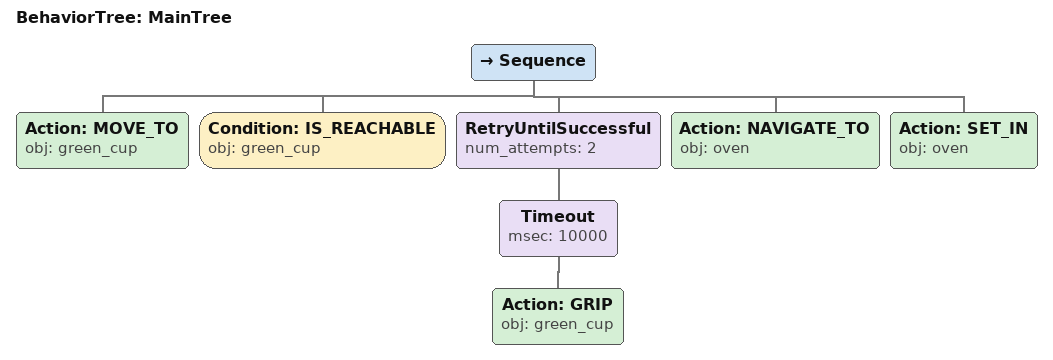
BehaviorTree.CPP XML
<root main_tree_to_execute="MainTree">
  <BehaviorTree ID="MainTree">
    <Sequence>
      <!-- Move to green_cup -->
      <Action ID="MOVE_TO" obj="green_cup" />
      <!-- Check green_cup is reachable before GRASP -->
      <Condition ID="IS_REACHABLE" obj="green_cup" />
      <!-- Retry GRASP green_cup up to 2 attempts -->
      <RetryUntilSuccessful num_attempts="2">
        <!-- Timeout: GRASP green_cup within 10s -->
        <Timeout msec="10000">
          <!-- Grasp green_cup -->
          <Action ID="GRIP" obj="green_cup" />
        </Timeout>
      </RetryUntilSuccessful>
      <!-- Grip green_cup -->
      <Action ID="NAVIGATE_TO" obj="oven" />
      <!-- Place inside oven -->
      <Action ID="SET_IN" obj="oven" />
    </Sequence>
  </BehaviorTree>
</root>
